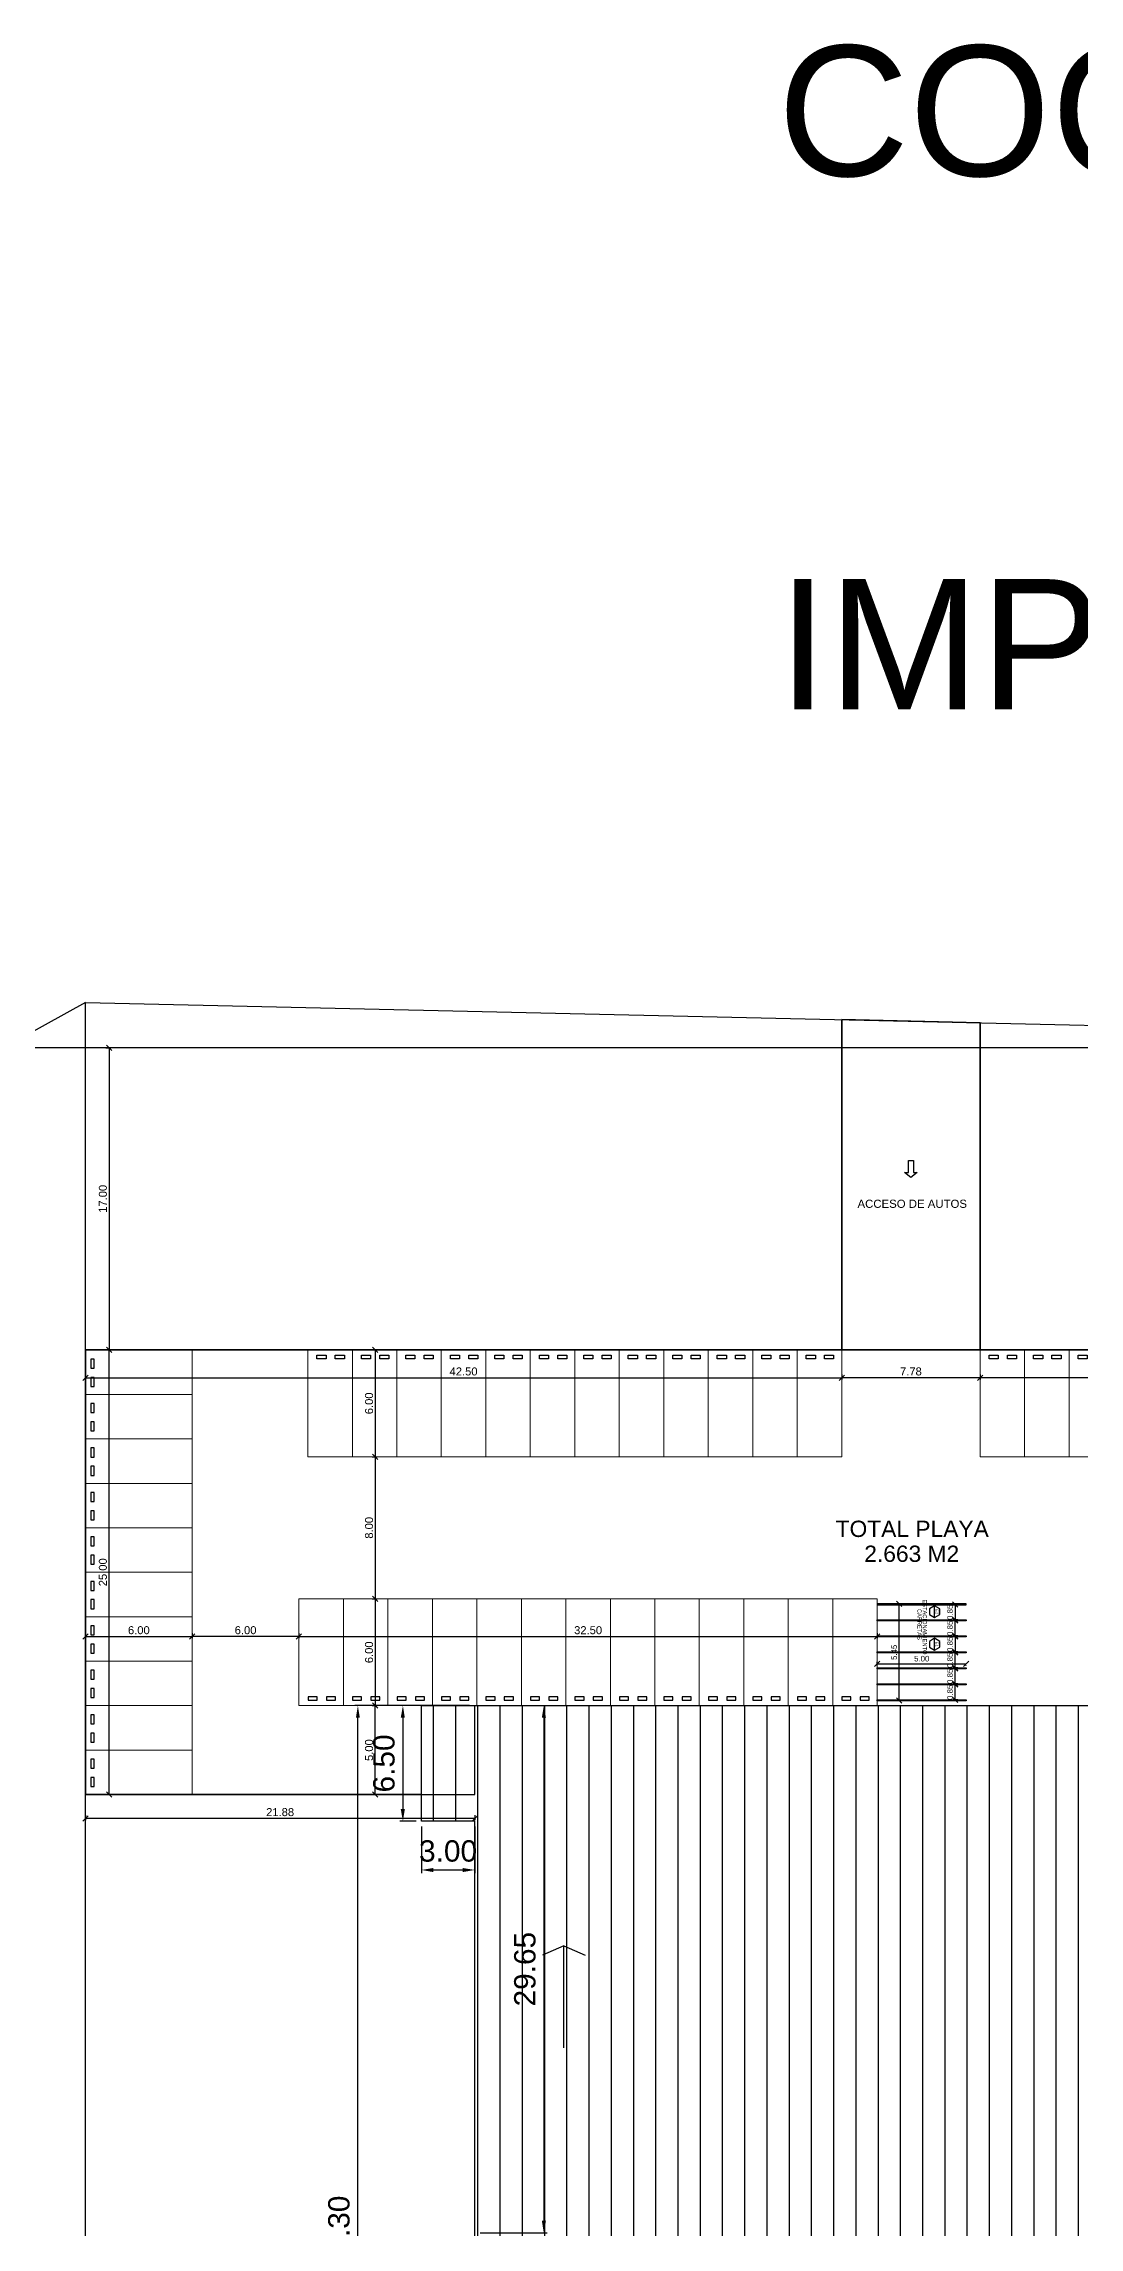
# Model space of a CAD drawing. Header units: metres. Extents: x 0 to 8715937, y -236336 to 216.
# Drawn here: x 85.4 to 143.6, y -222.2 to -99.4 of the extents above; entities that cross this region are included whole.
import ezdxf
from ezdxf.enums import TextEntityAlignment as Align

# ---------------------------------------------------------------- set-up
doc = ezdxf.new("R2010")
doc.units = ezdxf.units.M
doc.header["$MEASUREMENT"] = 0
doc.header["$PDMODE"] = 3
for name, color, linetype in [('0-BLOCK-ARQUITECTURA', 7, 'Continuous'), ('0-BLOCK-COCHERAS', 7, 'Continuous'), ('1', 7, 'Continuous'), ('CARPINTERIA', 3, 'Continuous'), ('COCHERAS', 251, 'Continuous'), ('COTAS ESTACIONAMIENTO', 2, 'Continuous'), ('COTAS EXTERIORES', 2, 'Continuous'), ('COTAS INTERIORES', 2, 'Continuous'), ('Equipamiento A', 250, 'Continuous'), ('MURO', 4, 'Continuous'), ('Techo', 253, 'Continuous'), ('terreno mensura', 6, 'Continuous'), ('TEXTO', 7, 'Continuous'), ('TXT CARP', 3, 'Continuous')]:
    doc.layers.add(name, color=color, linetype=linetype)
doc.styles.add('AR', font='arial.ttf')
doc.styles.add('ARIAL', font='arial.ttf')
doc.styles.add('GENERATED_STYLE_11', font='arial.ttf')
doc.dimstyles.new('COTA-D3', dxfattribs={"dimtxt": 1.2, "dimasz": 0.68, "dimexe": 0.18, "dimexo": 0.3, "dimgap": 0.45, "dimtad": 1, "dimzin": 0, "dimdsep": 46, "dimtxsty": 'GENERATED_STYLE_11', "dimcen": 0.16, "dimclrd": 52, "dimclre": 251, "dimclrt": 256, "dimaunit": 1, "dimadec": 3, "dimazin": 0, "dimtfac": 1, "dimtmove": 1, "dimatfit": 3, "dimfxl": 0.18, "dimtolj": 1, "dimtzin": 0, "dimarcsym": 0})
doc.dimstyles.new('DIARCO-01', dxfattribs={"dimtxt": 0.45, "dimasz": 0.3, "dimexe": 0.1, "dimexo": 0.18, "dimgap": 0.12, "dimtad": 1, "dimzin": 0, "dimdsep": 46, "dimtxsty": 'AR', "dimblk": 'OBLIQUE', "dimcen": 0.09, "dimclrd": 52, "dimclre": 251, "dimclrt": 256, "dimadec": 0, "dimazin": 0, "dimtfac": 1, "dimtofl": 0, "dimtmove": 1, "dimatfit": 3, "dimldrblk": 'OBLIQUE', "dimfxl": 0.18, "dimtolj": 1, "dimtzin": 0, "dimarcsym": 1})

# ---------------------------------------------------------------- blocks, each defined once
blk = doc.blocks.new('*D79')
at = {"layer": 'COTAS EXTERIORES', "color": 251, "linetype": 'ByBlock', "lineweight": -2, "transparency": 16777216}
for p, q in [((21.58, 107.13), (15.13, 107.13)), ((21.58, 47.83), (15.13, 47.83))]:
    blk.add_line(p, q, dxfattribs=at)
at = {"layer": 'COTAS EXTERIORES', "color": 52, "linetype": 'ByBlock', "lineweight": -2, "transparency": 16777216}
blk.add_line((15.31, 48.51), (15.31, 106.45), dxfattribs=at)
at = {"layer": 'COTAS EXTERIORES', "color": 52, "linetype": 'ByBlock', "transparency": 16777216}
for points in [[(15.2, 106.45), (15.42, 106.45), (15.31, 107.13)], [(15.2, 48.51), (15.42, 48.51), (15.31, 47.83)]]:
    blk.add_solid(points, dxfattribs=at)
at = {"layer": 'Defpoints', "color": 0, "linetype": 'ByBlock', "transparency": 16777216}
for p in [(15.31, 107.13), (21.88, 107.13), (21.88, 47.83)]:
    blk.add_point(p, dxfattribs=at)
at = {"layer": 'COTAS EXTERIORES', "linetype": 'ByBlock', "transparency": 16777216, "insert": (14.25, 77.48), "char_height": 1.2, "attachment_point": 5, "rotation": 90, "style": 'GENERATED_STYLE_11'}
blk.add_mtext('\\A1;59.30', dxfattribs=at)
blk = doc.blocks.new('*D82')
at = {"layer": 'COTAS EXTERIORES', "color": 251, "linetype": 'ByBlock', "lineweight": -2, "transparency": 16777216}
for p, q in [((22.18, 107.13), (25.94, 107.13)), ((22.18, 77.48), (25.94, 77.48))]:
    blk.add_line(p, q, dxfattribs=at)
at = {"layer": 'COTAS EXTERIORES', "color": 52, "linetype": 'ByBlock', "lineweight": -2, "transparency": 16777216}
blk.add_line((25.76, 106.45), (25.76, 78.16), dxfattribs=at)
at = {"layer": 'COTAS EXTERIORES', "color": 52, "linetype": 'ByBlock', "transparency": 16777216}
for points in [[(25.65, 106.45), (25.88, 106.45), (25.76, 107.13)], [(25.65, 78.16), (25.88, 78.16), (25.76, 77.48)]]:
    blk.add_solid(points, dxfattribs=at)
at = {"layer": 'Defpoints', "color": 0, "linetype": 'ByBlock', "transparency": 16777216}
for p in [(21.88, 107.13), (21.88, 77.48), (25.76, 77.48)]:
    blk.add_point(p, dxfattribs=at)
at = {"layer": 'COTAS EXTERIORES', "linetype": 'ByBlock', "transparency": 16777216, "insert": (24.7, 92.31), "char_height": 1.2, "attachment_point": 5, "rotation": 90, "style": 'GENERATED_STYLE_11'}
blk.add_mtext('\\A1;29.65', dxfattribs=at)
blk = doc.blocks.new('*D85')
at = {"layer": 'COTAS EXTERIORES', "color": 251, "linetype": 'ByBlock', "lineweight": -2, "transparency": 16777216}
for p, q in [((18.59, 107.13), (17.66, 107.13)), ((18.58, 100.63), (17.66, 100.63))]:
    blk.add_line(p, q, dxfattribs=at)
at = {"layer": 'COTAS EXTERIORES', "color": 52, "linetype": 'ByBlock', "lineweight": -2, "transparency": 16777216}
blk.add_line((17.84, 106.45), (17.84, 101.31), dxfattribs=at)
at = {"layer": 'COTAS EXTERIORES', "color": 52, "linetype": 'ByBlock', "transparency": 16777216}
for points in [[(17.72, 106.45), (17.95, 106.45), (17.84, 107.13)], [(17.72, 101.31), (17.95, 101.31), (17.84, 100.63)]]:
    blk.add_solid(points, dxfattribs=at)
at = {"layer": 'Defpoints', "color": 0, "linetype": 'ByBlock', "transparency": 16777216}
for p in [(18.89, 107.13), (17.84, 100.63), (18.88, 100.63)]:
    blk.add_point(p, dxfattribs=at)
at = {"layer": 'COTAS EXTERIORES', "linetype": 'ByBlock', "transparency": 16777216, "insert": (16.78, 103.88), "char_height": 1.2, "attachment_point": 5, "rotation": 90, "style": 'GENERATED_STYLE_11'}
blk.add_mtext('\\A1;6.50', dxfattribs=at)
blk = doc.blocks.new('*D86')
at = {"layer": 'COTAS EXTERIORES', "color": 251, "linetype": 'ByBlock', "lineweight": -2, "transparency": 16777216}
for p, q in [((18.88, 100.33), (18.88, 97.71)), ((21.88, 100.33), (21.88, 97.71))]:
    blk.add_line(p, q, dxfattribs=at)
at = {"layer": 'COTAS EXTERIORES', "color": 52, "linetype": 'ByBlock', "lineweight": -2, "transparency": 16777216}
blk.add_line((19.56, 97.89), (21.2, 97.89), dxfattribs=at)
at = {"layer": 'COTAS EXTERIORES', "color": 52, "linetype": 'ByBlock', "transparency": 16777216}
for points in [[(19.56, 98), (19.56, 97.77), (18.88, 97.89)], [(21.2, 98), (21.2, 97.77), (21.88, 97.89)]]:
    blk.add_solid(points, dxfattribs=at)
at = {"layer": 'Defpoints', "color": 0, "linetype": 'ByBlock', "transparency": 16777216}
for p in [(18.88, 100.63), (21.88, 100.63), (21.88, 97.89)]:
    blk.add_point(p, dxfattribs=at)
at = {"layer": 'COTAS EXTERIORES', "linetype": 'ByBlock', "transparency": 16777216, "insert": (20.38, 98.95), "char_height": 1.2, "attachment_point": 5, "style": 'GENERATED_STYLE_11'}
blk.add_mtext('\\A1;3.00', dxfattribs=at)
blk = doc.blocks.new('DESCARP')
at = {"layer": 'TXT CARP', "lineweight": -3, "ltscale": 0.5}
for p, q in [((0.17, 0.29), (0, 0)), ((0, 0), (0.17, -0.29)), ((0, 0), (0.67, 0)), ((0.5, 0.29), (0.17, 0.29)), ((0.67, 0), (0.5, 0.29)), ((0.5, -0.29), (0.67, 0)), ((0.17, -0.29), (0.5, -0.29))]:
    blk.add_line(p, q, dxfattribs=at)
blk = doc.blocks.new('CARPINTERIA')
at = {"layer": 'TXT CARP', "color": 3, "rotation": 180.0682455120744}
blk.add_blockref('DESCARP', (0.34, 0), dxfattribs=at)
at = {"layer": 'TXT CARP', "style": 'AR'}
blk.add_attdef('DESIGNACION', text='', height=0.175, rotation=0.0683, dxfattribs=at).set_placement((0.01, 0.13), align=Align.MIDDLE)
at = {"layer": 'TXT CARP', "ltscale": 0.1, "style": 'AR'}
blk.add_attdef('ANCHO', text='', height=0.13, dxfattribs=at).set_placement((0, -0.15), align=Align.MIDDLE)
blk = doc.blocks.new('_Oblique')
at = {"layer": '1', "color": 0, "lineweight": -2}
blk.add_line((-0.5, -0.5), (0.5, 0.5), dxfattribs=at)
blk = doc.blocks.new('*D133')
at = {"layer": 'COTAS INTERIORES', "color": 251, "lineweight": -2, "transparency": 16777216}
for p, q in [((49.32, 111.01), (48.77, 111.01)), ((49.02, 110.16), (48.77, 110.16))]:
    blk.add_line(p, q, dxfattribs=at)
at = {"layer": 'COTAS INTERIORES', "color": 52, "lineweight": -2, "transparency": 16777216}
blk.add_line((48.87, 111.01), (48.87, 110.16), dxfattribs=at)
at = {"layer": 'Defpoints', "color": 0, "transparency": 16777216}
for p in [(49.5, 111.01), (48.87, 110.16), (49.2, 110.16)]:
    blk.add_point(p, dxfattribs=at)
at = {"layer": 'COTAS INTERIORES', "color": 52, "lineweight": -2, "transparency": 16777216, "xscale": 0.3, "yscale": 0.3, "zscale": 0.3}
for p, rotation in [((48.87, 111.01), 90), ((48.87, 110.16), 270)]:
    blk.add_blockref('_Oblique', p, dxfattribs=dict(at, rotation=rotation))
at = {"layer": 'COTAS INTERIORES', "transparency": 16777216, "insert": (48.59, 110.58), "char_height": 0.45, "attachment_point": 5, "rotation": 90, "style": 'AR'}
blk.add_mtext('\\A1;{\\H0.69767x;0.85}', dxfattribs=at)
blk = doc.blocks.new('*D106')
at = {"layer": 'COTAS INTERIORES', "color": 251, "lineweight": -2, "transparency": 16777216}
for p, q in [((49.02, 111.91), (48.77, 111.91)), ((49.02, 111.06), (48.77, 111.06))]:
    blk.add_line(p, q, dxfattribs=at)
at = {"layer": 'COTAS INTERIORES', "color": 52, "lineweight": -2, "transparency": 16777216}
blk.add_line((48.87, 111.06), (48.87, 111.91), dxfattribs=at)
at = {"layer": 'Defpoints', "color": 0, "transparency": 16777216}
for p in [(48.87, 111.91), (49.2, 111.91), (49.2, 111.06)]:
    blk.add_point(p, dxfattribs=at)
at = {"layer": 'COTAS INTERIORES', "color": 52, "lineweight": -2, "transparency": 16777216, "xscale": 0.3, "yscale": 0.3, "zscale": 0.3}
for p, rotation in [((48.87, 111.91), 90), ((48.87, 111.06), 270)]:
    blk.add_blockref('_Oblique', p, dxfattribs=dict(at, rotation=rotation))
at = {"layer": 'COTAS INTERIORES', "transparency": 16777216, "insert": (48.59, 111.48), "char_height": 0.45, "attachment_point": 5, "rotation": 90, "style": 'AR'}
blk.add_mtext('\\A1;{\\H0.69767x;0.85}', dxfattribs=at)
blk = doc.blocks.new('*D107')
at = {"layer": 'COTAS INTERIORES', "color": 251, "lineweight": -2, "transparency": 16777216}
for p, q in [((49.02, 112.81), (48.77, 112.81)), ((49.02, 111.96), (48.77, 111.96))]:
    blk.add_line(p, q, dxfattribs=at)
at = {"layer": 'COTAS INTERIORES', "color": 52, "lineweight": -2, "transparency": 16777216}
blk.add_line((48.87, 112.81), (48.87, 111.96), dxfattribs=at)
at = {"layer": 'Defpoints', "color": 0, "transparency": 16777216}
for p in [(48.87, 111.96), (49.2, 112.81), (49.2, 111.96)]:
    blk.add_point(p, dxfattribs=at)
at = {"layer": 'COTAS INTERIORES', "color": 52, "lineweight": -2, "transparency": 16777216, "xscale": 0.3, "yscale": 0.3, "zscale": 0.3}
for p, rotation in [((48.87, 112.81), 90), ((48.87, 111.96), 270)]:
    blk.add_blockref('_Oblique', p, dxfattribs=dict(at, rotation=rotation))
at = {"layer": 'COTAS INTERIORES', "transparency": 16777216, "insert": (48.59, 112.38), "char_height": 0.45, "attachment_point": 5, "rotation": 90, "style": 'AR'}
blk.add_mtext('\\A1;{\\H0.69767x;0.85}', dxfattribs=at)
blk = doc.blocks.new('*D108')
at = {"layer": 'COTAS INTERIORES', "color": 251, "lineweight": -2, "transparency": 16777216}
for p, q in [((44.5, 109.39), (44.5, 109.59)), ((49.5, 109.37), (49.5, 109.39))]:
    blk.add_line(p, q, dxfattribs=at)
at = {"layer": 'COTAS INTERIORES', "color": 52, "lineweight": -2, "transparency": 16777216}
blk.add_line((44.5, 109.49), (49.5, 109.49), dxfattribs=at)
at = {"layer": 'Defpoints', "color": 0, "transparency": 16777216}
for p in [(49.5, 109.55), (49.5, 109.49), (44.5, 109.21)]:
    blk.add_point(p, dxfattribs=at)
at = {"layer": 'COTAS INTERIORES', "color": 52, "lineweight": -2, "transparency": 16777216, "xscale": 0.3, "yscale": 0.3, "zscale": 0.3, "rotation": 180}
blk.add_blockref('_Oblique', (44.5, 109.49), dxfattribs=at)
at = {"layer": 'COTAS INTERIORES', "color": 52, "lineweight": -2, "transparency": 16777216, "xscale": 0.3, "yscale": 0.3, "zscale": 0.3}
blk.add_blockref('_Oblique', (49.5, 109.49), dxfattribs=at)
at = {"layer": 'COTAS INTERIORES', "transparency": 16777216, "insert": (47, 109.77), "char_height": 0.45, "attachment_point": 5, "style": 'AR'}
blk.add_mtext('\\A1;{\\H0.69767x;5.00}', dxfattribs=at)
blk = doc.blocks.new('*D109')
at = {"layer": 'COTAS INTERIORES', "color": 251, "lineweight": -2, "transparency": 16777216}
for p, q in [((49.02, 110.11), (48.77, 110.11)), ((49.02, 109.26), (48.77, 109.26))]:
    blk.add_line(p, q, dxfattribs=at)
at = {"layer": 'COTAS INTERIORES', "color": 52, "lineweight": -2, "transparency": 16777216}
blk.add_line((48.87, 109.26), (48.87, 110.11), dxfattribs=at)
at = {"layer": 'Defpoints', "color": 0, "transparency": 16777216}
for p in [(48.87, 110.11), (49.2, 110.11), (49.2, 109.26)]:
    blk.add_point(p, dxfattribs=at)
at = {"layer": 'COTAS INTERIORES', "color": 52, "lineweight": -2, "transparency": 16777216, "xscale": 0.3, "yscale": 0.3, "zscale": 0.3}
for p, rotation in [((48.87, 110.11), 90), ((48.87, 109.26), 270)]:
    blk.add_blockref('_Oblique', p, dxfattribs=dict(at, rotation=rotation))
at = {"layer": 'COTAS INTERIORES', "transparency": 16777216, "insert": (48.59, 109.68), "char_height": 0.45, "attachment_point": 5, "rotation": 90, "style": 'AR'}
blk.add_mtext('\\A1;{\\H0.69767x;0.85}', dxfattribs=at)
blk = doc.blocks.new('*D110')
at = {"layer": 'COTAS INTERIORES', "color": 251, "lineweight": -2, "transparency": 16777216}
for p, q in [((44.68, 112.86), (45.83, 112.86)), ((44.68, 107.41), (45.83, 107.41))]:
    blk.add_line(p, q, dxfattribs=at)
at = {"layer": 'COTAS INTERIORES', "color": 52, "lineweight": -2, "transparency": 16777216}
blk.add_line((45.73, 107.41), (45.73, 112.86), dxfattribs=at)
at = {"layer": 'Defpoints', "color": 0, "transparency": 16777216}
for p in [(44.5, 112.86), (45.73, 112.86), (44.5, 107.41)]:
    blk.add_point(p, dxfattribs=at)
at = {"layer": 'COTAS INTERIORES', "color": 52, "lineweight": -2, "transparency": 16777216, "xscale": 0.3, "yscale": 0.3, "zscale": 0.3}
for p, rotation in [((45.73, 112.86), 90), ((45.73, 107.41), 270)]:
    blk.add_blockref('_Oblique', p, dxfattribs=dict(at, rotation=rotation))
at = {"layer": 'COTAS INTERIORES', "transparency": 16777216, "insert": (45.45, 110.13), "char_height": 0.45, "attachment_point": 5, "rotation": 90, "style": 'AR'}
blk.add_mtext('\\A1;{\\H0.69767x;5.45}', dxfattribs=at)
blk = doc.blocks.new('*D111')
at = {"layer": 'COTAS INTERIORES', "color": 251, "lineweight": -2, "transparency": 16777216}
for p, q in [((49.02, 109.21), (48.77, 109.21)), ((49.02, 108.36), (48.77, 108.36))]:
    blk.add_line(p, q, dxfattribs=at)
at = {"layer": 'COTAS INTERIORES', "color": 52, "lineweight": -2, "transparency": 16777216}
blk.add_line((48.87, 108.36), (48.87, 109.21), dxfattribs=at)
at = {"layer": 'Defpoints', "color": 0, "transparency": 16777216}
for p in [(48.87, 109.21), (49.2, 109.21), (49.2, 108.36)]:
    blk.add_point(p, dxfattribs=at)
at = {"layer": 'COTAS INTERIORES', "color": 52, "lineweight": -2, "transparency": 16777216, "xscale": 0.3, "yscale": 0.3, "zscale": 0.3}
for p, rotation in [((48.87, 109.21), 90), ((48.87, 108.36), 270)]:
    blk.add_blockref('_Oblique', p, dxfattribs=dict(at, rotation=rotation))
at = {"layer": 'COTAS INTERIORES', "transparency": 16777216, "insert": (48.59, 108.78), "char_height": 0.45, "attachment_point": 5, "rotation": 90, "style": 'AR'}
blk.add_mtext('\\A1;{\\H0.69767x;0.85}', dxfattribs=at)
blk = doc.blocks.new('*D112')
at = {"layer": 'COTAS ESTACIONAMIENTO', "color": 251, "lineweight": -2, "transparency": 16777216}
for p, q in [((42.5, 125.75), (42.5, 125.47)), ((50.28, 125.75), (50.28, 125.47))]:
    blk.add_line(p, q, dxfattribs=at)
at = {"layer": 'COTAS ESTACIONAMIENTO', "color": 52, "lineweight": -2, "transparency": 16777216}
blk.add_line((50.28, 125.57), (42.5, 125.57), dxfattribs=at)
at = {"layer": 'Defpoints', "color": 0, "transparency": 16777216}
for p in [(42.5, 127.13), (50.28, 127.13), (42.5, 125.57)]:
    blk.add_point(p, dxfattribs=at)
at = {"layer": 'COTAS ESTACIONAMIENTO', "color": 52, "lineweight": -2, "transparency": 16777216, "xscale": 0.3, "yscale": 0.3, "zscale": 0.3, "rotation": 180}
blk.add_blockref('_Oblique', (42.5, 125.57), dxfattribs=at)
at = {"layer": 'COTAS ESTACIONAMIENTO', "color": 52, "lineweight": -2, "transparency": 16777216, "xscale": 0.3, "yscale": 0.3, "zscale": 0.3}
blk.add_blockref('_Oblique', (50.28, 125.57), dxfattribs=at)
at = {"layer": 'COTAS ESTACIONAMIENTO', "transparency": 16777216, "insert": (46.39, 125.92), "char_height": 0.45, "attachment_point": 5, "style": 'AR'}
blk.add_mtext('\\A1;7.78', dxfattribs=at)
blk = doc.blocks.new('*D113')
at = {"layer": 'COTAS ESTACIONAMIENTO', "color": 251, "lineweight": -2, "transparency": 16777216}
for p, q in [((16.11, 113.13), (16.39, 113.13)), ((16.11, 107.13), (16.39, 107.13))]:
    blk.add_line(p, q, dxfattribs=at)
at = {"layer": 'COTAS ESTACIONAMIENTO', "color": 52, "lineweight": -2, "transparency": 16777216}
blk.add_line((16.29, 113.13), (16.29, 107.13), dxfattribs=at)
at = {"layer": 'Defpoints', "color": 0, "transparency": 16777216}
for p in [(14.8, 113.13), (14.5, 107.13), (16.29, 107.13)]:
    blk.add_point(p, dxfattribs=at)
at = {"layer": 'COTAS ESTACIONAMIENTO', "color": 52, "lineweight": -2, "transparency": 16777216, "xscale": 0.3, "yscale": 0.3, "zscale": 0.3}
for p, rotation in [((16.29, 113.13), 90), ((16.29, 107.13), 270)]:
    blk.add_blockref('_Oblique', p, dxfattribs=dict(at, rotation=rotation))
at = {"layer": 'COTAS ESTACIONAMIENTO', "transparency": 16777216, "insert": (15.94, 110.13), "char_height": 0.45, "attachment_point": 5, "rotation": 90, "style": 'AR'}
blk.add_mtext('\\A1;6.00', dxfattribs=at)
blk = doc.blocks.new('*D114')
at = {"layer": 'COTAS ESTACIONAMIENTO', "color": 251, "lineweight": -2, "transparency": 16777216}
for p, q in [((16.11, 121.13), (16.39, 121.13)), ((16.11, 113.13), (16.39, 113.13))]:
    blk.add_line(p, q, dxfattribs=at)
at = {"layer": 'COTAS ESTACIONAMIENTO', "color": 52, "lineweight": -2, "transparency": 16777216}
blk.add_line((16.29, 121.13), (16.29, 113.13), dxfattribs=at)
at = {"layer": 'Defpoints', "color": 0, "transparency": 16777216}
for p in [(15.3, 121.13), (15.3, 113.13), (16.29, 113.13)]:
    blk.add_point(p, dxfattribs=at)
at = {"layer": 'COTAS ESTACIONAMIENTO', "color": 52, "lineweight": -2, "transparency": 16777216, "xscale": 0.3, "yscale": 0.3, "zscale": 0.3}
for p, rotation in [((16.29, 121.13), 90), ((16.29, 113.13), 270)]:
    blk.add_blockref('_Oblique', p, dxfattribs=dict(at, rotation=rotation))
at = {"layer": 'COTAS ESTACIONAMIENTO', "transparency": 16777216, "insert": (15.94, 117.13), "char_height": 0.45, "attachment_point": 5, "rotation": 90, "style": 'AR'}
blk.add_mtext('\\A1;8.00', dxfattribs=at)
blk = doc.blocks.new('Cochera 6 mts')
at = {"lineweight": 0}
blk.add_lwpolyline([(0, 0), (2.5, 0), (2.5, -6), (0, -6)], close=True, dxfattribs=at)
for points in [[(0.96, -0.3), (0.45, -0.3), (0.45, -0.49), (0.96, -0.49)], [(1.99, -0.3), (1.48, -0.3), (1.48, -0.49), (1.99, -0.49)]]:
    blk.add_lwpolyline(points, close=True)
blk = doc.blocks.new('*D117')
at = {"layer": 'COTAS ESTACIONAMIENTO', "color": 251, "lineweight": -2, "transparency": 16777216}
for p, q in [((16.11, 127.13), (16.39, 127.13)), ((16.11, 121.13), (16.39, 121.13))]:
    blk.add_line(p, q, dxfattribs=at)
at = {"layer": 'COTAS ESTACIONAMIENTO', "color": 52, "lineweight": -2, "transparency": 16777216}
blk.add_line((16.29, 127.13), (16.29, 121.13), dxfattribs=at)
at = {"layer": 'Defpoints', "color": 0, "transparency": 16777216}
for p in [(15.3, 127.13), (15.3, 121.13), (16.29, 121.13)]:
    blk.add_point(p, dxfattribs=at)
at = {"layer": 'COTAS ESTACIONAMIENTO', "color": 52, "lineweight": -2, "transparency": 16777216, "xscale": 0.3, "yscale": 0.3, "zscale": 0.3}
for p, rotation in [((16.29, 127.13), 90), ((16.29, 121.13), 270)]:
    blk.add_blockref('_Oblique', p, dxfattribs=dict(at, rotation=rotation))
at = {"layer": 'COTAS ESTACIONAMIENTO', "transparency": 16777216, "insert": (15.94, 124.13), "char_height": 0.45, "attachment_point": 5, "rotation": 90, "style": 'AR'}
blk.add_mtext('\\A1;6.00', dxfattribs=at)
blk = doc.blocks.new('*D118')
at = {"layer": 'COTAS ESTACIONAMIENTO', "color": 251, "lineweight": -2, "transparency": 16777216}
for p, q in [((0, 125.75), (0, 125.47)), ((42.5, 125.75), (42.5, 125.47))]:
    blk.add_line(p, q, dxfattribs=at)
at = {"layer": 'COTAS ESTACIONAMIENTO', "color": 52, "lineweight": -2, "transparency": 16777216}
blk.add_line((0, 125.57), (42.5, 125.57), dxfattribs=at)
at = {"layer": 'Defpoints', "color": 0, "transparency": 16777216}
for p in [(0, 127.13), (42.5, 127.13), (42.5, 125.57)]:
    blk.add_point(p, dxfattribs=at)
at = {"layer": 'COTAS ESTACIONAMIENTO', "color": 52, "lineweight": -2, "transparency": 16777216, "xscale": 0.3, "yscale": 0.3, "zscale": 0.3, "rotation": 180}
blk.add_blockref('_Oblique', (0, 125.57), dxfattribs=at)
at = {"layer": 'COTAS ESTACIONAMIENTO', "color": 52, "lineweight": -2, "transparency": 16777216, "xscale": 0.3, "yscale": 0.3, "zscale": 0.3}
blk.add_blockref('_Oblique', (42.5, 125.57), dxfattribs=at)
at = {"layer": 'COTAS ESTACIONAMIENTO', "transparency": 16777216, "insert": (21.25, 125.92), "char_height": 0.45, "attachment_point": 5, "style": 'AR'}
blk.add_mtext('\\A1;42.50', dxfattribs=at)
blk = doc.blocks.new('*D121')
at = {"layer": 'COTAS ESTACIONAMIENTO', "color": 251, "lineweight": -2, "transparency": 16777216}
for p, q in [((12, 111.2), (12, 110.92)), ((44.5, 111.2), (44.5, 110.92))]:
    blk.add_line(p, q, dxfattribs=at)
at = {"layer": 'COTAS ESTACIONAMIENTO', "color": 52, "lineweight": -2, "transparency": 16777216}
blk.add_line((12, 111.02), (44.5, 111.02), dxfattribs=at)
at = {"layer": 'Defpoints', "color": 0, "transparency": 16777216}
for p in [(12, 113.13), (44.5, 113.13), (44.5, 111.02)]:
    blk.add_point(p, dxfattribs=at)
at = {"layer": 'COTAS ESTACIONAMIENTO', "color": 52, "lineweight": -2, "transparency": 16777216, "xscale": 0.3, "yscale": 0.3, "zscale": 0.3, "rotation": 180}
blk.add_blockref('_Oblique', (12, 111.02), dxfattribs=at)
at = {"layer": 'COTAS ESTACIONAMIENTO', "color": 52, "lineweight": -2, "transparency": 16777216, "xscale": 0.3, "yscale": 0.3, "zscale": 0.3}
blk.add_blockref('_Oblique', (44.5, 111.02), dxfattribs=at)
at = {"layer": 'COTAS ESTACIONAMIENTO', "transparency": 16777216, "insert": (28.25, 111.37), "char_height": 0.45, "attachment_point": 5, "style": 'AR'}
blk.add_mtext('\\A1;32.50', dxfattribs=at)
blk = doc.blocks.new('*D122')
at = {"layer": 'COTAS ESTACIONAMIENTO', "color": 251, "lineweight": -2, "transparency": 16777216}
for p, q in [((0, 100.97), (0, 100.69)), ((21.88, 100.97), (21.88, 100.69))]:
    blk.add_line(p, q, dxfattribs=at)
at = {"layer": 'COTAS ESTACIONAMIENTO', "color": 52, "lineweight": -2, "transparency": 16777216}
blk.add_line((21.88, 100.79), (0, 100.79), dxfattribs=at)
at = {"layer": 'Defpoints', "color": 0, "transparency": 16777216}
for p in [(0, 101.71), (0, 100.79), (21.88, 101.71)]:
    blk.add_point(p, dxfattribs=at)
at = {"layer": 'COTAS ESTACIONAMIENTO', "color": 52, "lineweight": -2, "transparency": 16777216, "xscale": 0.3, "yscale": 0.3, "zscale": 0.3, "rotation": 180}
blk.add_blockref('_Oblique', (0, 100.79), dxfattribs=at)
at = {"layer": 'COTAS ESTACIONAMIENTO', "color": 52, "lineweight": -2, "transparency": 16777216, "xscale": 0.3, "yscale": 0.3, "zscale": 0.3}
blk.add_blockref('_Oblique', (21.88, 100.79), dxfattribs=at)
at = {"layer": 'COTAS ESTACIONAMIENTO', "transparency": 16777216, "insert": (10.94, 101.14), "char_height": 0.45, "attachment_point": 5, "style": 'AR'}
blk.add_mtext('\\A1;21.88', dxfattribs=at)
blk = doc.blocks.new('*D123')
at = {"layer": 'COTAS ESTACIONAMIENTO', "color": 251, "lineweight": -2, "transparency": 16777216}
for p, q in [((1.15, 127.13), (1.43, 127.13)), ((1.15, 102.13), (1.43, 102.13))]:
    blk.add_line(p, q, dxfattribs=at)
at = {"layer": 'COTAS ESTACIONAMIENTO', "color": 52, "lineweight": -2, "transparency": 16777216}
blk.add_line((1.33, 102.13), (1.33, 127.13), dxfattribs=at)
at = {"layer": 'Defpoints', "color": 0, "transparency": 16777216}
for p in [(0, 127.13), (1.33, 127.13), (0, 102.13)]:
    blk.add_point(p, dxfattribs=at)
at = {"layer": 'COTAS ESTACIONAMIENTO', "color": 52, "lineweight": -2, "transparency": 16777216, "xscale": 0.3, "yscale": 0.3, "zscale": 0.3}
for p, rotation in [((1.33, 127.13), 90), ((1.33, 102.13), 270)]:
    blk.add_blockref('_Oblique', p, dxfattribs=dict(at, rotation=rotation))
at = {"layer": 'COTAS ESTACIONAMIENTO', "transparency": 16777216, "insert": (0.98, 114.63), "char_height": 0.45, "attachment_point": 5, "rotation": 90, "style": 'AR'}
blk.add_mtext('\\A1;25.00', dxfattribs=at)
blk = doc.blocks.new('*D127')
at = {"layer": 'COTAS ESTACIONAMIENTO', "color": 251, "lineweight": -2, "transparency": 16777216}
for p, q in [((50.28, 125.75), (50.28, 125.47)), ((90.28, 125.75), (90.28, 125.47))]:
    blk.add_line(p, q, dxfattribs=at)
at = {"layer": 'COTAS ESTACIONAMIENTO', "color": 52, "lineweight": -2, "transparency": 16777216}
blk.add_line((90.28, 125.57), (50.28, 125.57), dxfattribs=at)
at = {"layer": 'Defpoints', "color": 0, "transparency": 16777216}
for p in [(50.28, 127.13), (90.28, 127.13), (50.28, 125.57)]:
    blk.add_point(p, dxfattribs=at)
at = {"layer": 'COTAS ESTACIONAMIENTO', "color": 52, "lineweight": -2, "transparency": 16777216, "xscale": 0.3, "yscale": 0.3, "zscale": 0.3, "rotation": 180}
blk.add_blockref('_Oblique', (50.28, 125.57), dxfattribs=at)
at = {"layer": 'COTAS ESTACIONAMIENTO', "color": 52, "lineweight": -2, "transparency": 16777216, "xscale": 0.3, "yscale": 0.3, "zscale": 0.3}
blk.add_blockref('_Oblique', (90.28, 125.57), dxfattribs=at)
at = {"layer": 'COTAS ESTACIONAMIENTO', "transparency": 16777216, "insert": (70.28, 125.92), "char_height": 0.45, "attachment_point": 5, "style": 'AR'}
blk.add_mtext('\\A1;40.00', dxfattribs=at)
blk = doc.blocks.new('*D128')
at = {"layer": 'COTAS INTERIORES', "color": 251, "lineweight": -2, "transparency": 16777216}
for p, q in [((49.02, 108.31), (48.77, 108.31)), ((49.02, 107.46), (48.77, 107.46))]:
    blk.add_line(p, q, dxfattribs=at)
at = {"layer": 'COTAS INTERIORES', "color": 52, "lineweight": -2, "transparency": 16777216}
blk.add_line((48.87, 107.46), (48.87, 108.31), dxfattribs=at)
at = {"layer": 'Defpoints', "color": 0, "transparency": 16777216}
for p in [(48.87, 108.31), (49.2, 108.31), (49.2, 107.46)]:
    blk.add_point(p, dxfattribs=at)
at = {"layer": 'COTAS INTERIORES', "color": 52, "lineweight": -2, "transparency": 16777216, "xscale": 0.3, "yscale": 0.3, "zscale": 0.3}
for p, rotation in [((48.87, 108.31), 90), ((48.87, 107.46), 270)]:
    blk.add_blockref('_Oblique', p, dxfattribs=dict(at, rotation=rotation))
at = {"layer": 'COTAS INTERIORES', "transparency": 16777216, "insert": (48.59, 107.88), "char_height": 0.45, "attachment_point": 5, "rotation": 90, "style": 'AR'}
blk.add_mtext('\\A1;{\\H0.69767x;0.85}', dxfattribs=at)
blk = doc.blocks.new('*D129')
at = {"layer": 'COTAS ESTACIONAMIENTO', "color": 251, "lineweight": -2, "transparency": 16777216}
for p, q in [((1.15, 144.13), (1.43, 144.13)), ((1.15, 127.13), (1.43, 127.13))]:
    blk.add_line(p, q, dxfattribs=at)
at = {"layer": 'COTAS ESTACIONAMIENTO', "color": 52, "lineweight": -2, "transparency": 16777216}
blk.add_line((1.33, 144.13), (1.33, 127.13), dxfattribs=at)
at = {"layer": 'Defpoints', "color": 0, "transparency": 16777216}
for p in [(0, 144.13), (0, 127.13), (1.33, 127.13)]:
    blk.add_point(p, dxfattribs=at)
at = {"layer": 'COTAS ESTACIONAMIENTO', "color": 52, "lineweight": -2, "transparency": 16777216, "xscale": 0.3, "yscale": 0.3, "zscale": 0.3}
for p, rotation in [((1.33, 144.13), 90), ((1.33, 127.13), 270)]:
    blk.add_blockref('_Oblique', p, dxfattribs=dict(at, rotation=rotation))
at = {"layer": 'COTAS ESTACIONAMIENTO', "transparency": 16777216, "insert": (0.98, 135.63), "char_height": 0.45, "attachment_point": 5, "rotation": 90, "style": 'AR'}
blk.add_mtext('\\A1;17.00', dxfattribs=at)
blk = doc.blocks.new('*D131')
at = {"layer": 'COTAS ESTACIONAMIENTO', "color": 251, "lineweight": -2, "transparency": 16777216}
for p, q in [((6, 111.2), (6, 110.92)), ((12, 111.2), (12, 110.92))]:
    blk.add_line(p, q, dxfattribs=at)
at = {"layer": 'COTAS ESTACIONAMIENTO', "color": 52, "lineweight": -2, "transparency": 16777216}
blk.add_line((12, 111.02), (6, 111.02), dxfattribs=at)
at = {"layer": 'Defpoints', "color": 0, "transparency": 16777216}
for p in [(6, 113.13), (12, 113.13), (6, 111.02)]:
    blk.add_point(p, dxfattribs=at)
at = {"layer": 'COTAS ESTACIONAMIENTO', "color": 52, "lineweight": -2, "transparency": 16777216, "xscale": 0.3, "yscale": 0.3, "zscale": 0.3, "rotation": 180}
blk.add_blockref('_Oblique', (6, 111.02), dxfattribs=at)
at = {"layer": 'COTAS ESTACIONAMIENTO', "color": 52, "lineweight": -2, "transparency": 16777216, "xscale": 0.3, "yscale": 0.3, "zscale": 0.3}
blk.add_blockref('_Oblique', (12, 111.02), dxfattribs=at)
at = {"layer": 'COTAS ESTACIONAMIENTO', "transparency": 16777216, "insert": (9, 111.37), "char_height": 0.45, "attachment_point": 5, "style": 'AR'}
blk.add_mtext('\\A1;6.00', dxfattribs=at)
blk = doc.blocks.new('*D132')
at = {"layer": 'COTAS ESTACIONAMIENTO', "color": 251, "lineweight": -2, "transparency": 16777216}
for p, q in [((0, 111.2), (0, 110.92)), ((6, 111.2), (6, 110.92))]:
    blk.add_line(p, q, dxfattribs=at)
at = {"layer": 'COTAS ESTACIONAMIENTO', "color": 52, "lineweight": -2, "transparency": 16777216}
blk.add_line((0, 111.02), (6, 111.02), dxfattribs=at)
at = {"layer": 'Defpoints', "color": 0, "transparency": 16777216}
for p in [(0, 113.13), (6, 113.13), (6, 111.02)]:
    blk.add_point(p, dxfattribs=at)
at = {"layer": 'COTAS ESTACIONAMIENTO', "color": 52, "lineweight": -2, "transparency": 16777216, "xscale": 0.3, "yscale": 0.3, "zscale": 0.3, "rotation": 180}
blk.add_blockref('_Oblique', (0, 111.02), dxfattribs=at)
at = {"layer": 'COTAS ESTACIONAMIENTO', "color": 52, "lineweight": -2, "transparency": 16777216, "xscale": 0.3, "yscale": 0.3, "zscale": 0.3}
blk.add_blockref('_Oblique', (6, 111.02), dxfattribs=at)
at = {"layer": 'COTAS ESTACIONAMIENTO', "transparency": 16777216, "insert": (3, 111.37), "char_height": 0.45, "attachment_point": 5, "style": 'AR'}
blk.add_mtext('\\A1;6.00', dxfattribs=at)
blk = doc.blocks.new('*D135')
at = {"layer": 'COTAS ESTACIONAMIENTO', "color": 251, "lineweight": -2, "transparency": 16777216}
for p, q in [((16.11, 107.13), (16.39, 107.13)), ((16.11, 102.13), (16.39, 102.13))]:
    blk.add_line(p, q, dxfattribs=at)
at = {"layer": 'COTAS ESTACIONAMIENTO', "color": 52, "lineweight": -2, "transparency": 16777216}
blk.add_line((16.29, 102.13), (16.29, 107.13), dxfattribs=at)
at = {"layer": 'Defpoints', "color": 0, "transparency": 16777216}
for p in [(14.5, 107.13), (16.29, 107.13), (14.75, 102.13)]:
    blk.add_point(p, dxfattribs=at)
at = {"layer": 'COTAS ESTACIONAMIENTO', "color": 52, "lineweight": -2, "transparency": 16777216, "xscale": 0.3, "yscale": 0.3, "zscale": 0.3}
for p, rotation in [((16.29, 107.13), 90), ((16.29, 102.13), 270)]:
    blk.add_blockref('_Oblique', p, dxfattribs=dict(at, rotation=rotation))
at = {"layer": 'COTAS ESTACIONAMIENTO', "transparency": 16777216, "insert": (15.94, 104.63), "char_height": 0.45, "attachment_point": 5, "rotation": 90, "style": 'AR'}
blk.add_mtext('\\A1;5.00', dxfattribs=at)
blk = doc.blocks.new('DPM-ARQ IMPLANTACION')
at = {"layer": 'Techo', "ltscale": 0.1}
h = blk.add_hatch(dxfattribs=at)
h.set_pattern_fill('ANSI31', color=256, scale=10, angle=225)
h.set_pattern_definition([(270, (-87.72, 306.4301), (1.25, -2e-16), [])])
h.paths.add_polyline_path([(18.88, 100.63), (21.88, 100.63), (21.88, 47.83), (103.08, 47.83), (103.08, 107.13), (18.88, 107.13)])
at = {"ltscale": 0.1}
for points in [[(26.88, 87.895), (26.88, 93.615), (25.68, 93.095)], [(26.88, 87.895), (26.88, 93.615), (28.08, 93.095)]]:
    blk.add_lwpolyline(points, dxfattribs=at)
at = {"layer": 'MURO', "ltscale": 0.1}
blk.add_lwpolyline([(18.88, 102.13), (0, 102.13), (0, 127.13), (42.5, 127.13), (42.5, 145.709), (50.28, 145.533), (50.28, 127.13), (90.28, 127.13), (90.28, 144.628), (98.06, 144.452), (98.06, 129.13), (112.28, 129.13), (112.28, 107.13), (103.08, 107.129)], dxfattribs=at)
blk.add_lwpolyline([(103.08, 107.13), (103.08, 47.83), (21.88, 47.83), (21.88, 100.63), (18.88, 100.63), (18.88, 107.13)], close=True, dxfattribs=at)
at = {"layer": 'terreno mensura', "ltscale": 0.1}
blk.add_lwpolyline([(112.28, 0), (0, 0), (0, 146.67), (112.28, 144.13)], close=True, dxfattribs=at)
at = {"layer": 'TEXTO', "style": 'ARIAL'}
blk.add_text('IMPLANTACION', height=7.33221, dxfattribs=at).set_placement((38.896, 163.147))
at = {"layer": 'COTAS EXTERIORES', "linetype": 'ByBlock'}
for base, p1, p2, angle, picture, middle in [((15.311, 107.13), (21.88, 47.83), (21.88, 107.13), 90, '*D79', (14.248, 77.48)), ((17.838, 100.63), (18.891, 107.13), (18.88, 100.63), 90, '*D85', (16.775, 103.88)), ((25.764, 77.48), (21.88, 107.13), (21.88, 77.48), 270, '*D82', (24.701, 92.305))]:
    dim = blk.add_linear_dim(base=base, p1=p1, p2=p2, angle=angle, dimstyle='COTA-D3', dxfattribs=at)
    dim.commit()
    dim.dimension.update_dxf_attribs({"geometry": picture, "text_midpoint": middle})
dim = blk.add_linear_dim(base=(21.88, 97.886), p1=(18.88, 100.63), p2=(21.88, 100.63), dimstyle='COTA-D3', dxfattribs=at)
dim.commit()
dim.dimension.update_dxf_attribs({"geometry": '*D86', "text_midpoint": (20.38, 97.886), "dimtype": 128})
blk = doc.blocks.new('DPM-COCHERAS')
blk.add_lwpolyline([(46.39, 137.778), (46.533, 137.778), (46.533, 137.109), (46.75, 137.109), (46.39, 136.826), (46.03, 137.109), (46.247, 137.109), (46.247, 137.778), (46.39, 137.778)])
at = {"layer": 'COCHERAS', "ltscale": 0.1}
blk.add_line((131.955, 144.13), (-16.579, 144.13), dxfattribs=at)
for points in [[(42.5, 127.13), (50.28, 127.13), (50.28, 145.533), (42.5, 145.709)], [(0, 102.13), (21.88, 102.13), (21.88, 107.13), (90.28, 107.13), (90.28, 127.13), (0, 127.13)]]:
    blk.add_lwpolyline(points, close=True, dxfattribs=at)
at = {"layer": 'Equipamiento A'}
for points in [[(44.5, 112.805), (49.5, 112.805), (49.5, 112.855), (44.5, 112.855), (44.5, 112.805)], [(44.5, 111.955), (49.5, 111.955), (49.5, 111.905), (44.5, 111.905), (44.5, 111.955)], [(44.5, 111.055), (49.5, 111.055), (49.5, 111.005), (44.5, 111.005), (44.5, 111.055)], [(44.5, 110.155), (49.5, 110.155), (49.5, 110.105), (44.5, 110.105), (44.5, 110.155)], [(44.5, 109.255), (49.5, 109.255), (49.5, 109.205), (44.5, 109.205), (44.5, 109.255)], [(44.5, 108.355), (49.5, 108.355), (49.5, 108.305), (44.5, 108.305), (44.5, 108.355)], [(44.5, 107.455), (49.5, 107.455), (49.5, 107.405), (44.5, 107.405), (44.5, 107.455)]]:
    blk.add_lwpolyline(points, dxfattribs=at)
at = {"layer": 'terreno mensura', "ltscale": 0.1}
for points in [[(0, 146.67), (-87.72, 98.07), (-87.72, 0), (0, 0)], [(112.279, 0), (0, 0), (0, 146.67), (112.28, 144.13)]]:
    blk.add_lwpolyline(points, close=True, dxfattribs=at)
at = {"layer": 'CARPINTERIA', "ltscale": 0.1, "rotation": 269.9847398058296}
for p, values in [((47.723, 112.422), {'DESIGNACION': 'E2', 'ANCHO': '-'}), ((47.723, 110.586), {'DESIGNACION': 'E1', 'ANCHO': '-'})]:
    blk.add_blockref('CARPINTERIA', p, dxfattribs=at).add_auto_attribs(values)
at = {"layer": 'COCHERAS'}
for p, rotation in [((0, 124.63), 90), ((0, 122.13), 90), ((0, 119.63), 90), ((0, 117.13), 90), ((0, 114.63), 90), ((0, 112.13), 90), ((14.5, 107.13), 180), ((17, 107.13), 180), ((19.5, 107.13), 180), ((22, 107.13), 180), ((24.5, 107.13), 180), ((27, 107.13), 180), ((29.5, 107.13), 180), ((32, 107.13), 180), ((34.5, 107.13), 180), ((37, 107.13), 180), ((39.5, 107.13), 180), ((42, 107.13), 180), ((44.5, 107.13), 180), ((0, 109.63), 90), ((0, 107.13), 90), ((0, 104.63), 90), ((0, 102.13), 90)]:
    blk.add_blockref('Cochera 6 mts', p, dxfattribs=dict(at, rotation=rotation))
at = {"layer": 'COCHERAS', "xscale": -1}
for p in [(15, 127.13), (17.5, 127.13), (20, 127.13), (22.5, 127.13), (25, 127.13), (27.5, 127.13), (30, 127.13), (32.5, 127.13), (35, 127.13), (37.5, 127.13), (40, 127.13), (42.5, 127.13), (52.78, 127.13), (55.28, 127.13), (57.78, 127.13)]:
    blk.add_blockref('Cochera 6 mts', p, dxfattribs=at)
at = {"layer": 'TEXTO', "style": 'ARIAL'}
for s, height, p in [('COCHERAS', 7.3322, (38.896, 193.147)), ('ACCESO DE AUTOS', 0.45826, (43.39, 135.123)), ('TOTAL PLAYA', 0.91653, (42.16, 116.615)), ('2.663 M2', 0.9165, (43.77, 115.214))]:
    blk.add_text(s, height=height, dxfattribs=at).set_placement(p)
for s, height, p in [('ESTACIONAMIENTO', 0.22913, (47.06, 113.101)), ('CARRETAS', 0.2291, (46.76, 112.571))]:
    blk.add_text(s, height=height, rotation=270.01526, dxfattribs=at).set_placement(p)
at = {"layer": 'COTAS ESTACIONAMIENTO'}
for base, p1, p2, angle, picture, middle in [((1.329, 127.13), (0, 144.13), (0, 127.13), 270, '*D129', (0.979, 135.63)), ((1.329, 127.13), (0, 102.13), (0, 127.13), 90, '*D123', (0.979, 114.63)), ((16.291, 121.13), (15.302, 127.13), (15.302, 121.13), 90, '*D117', (15.941, 124.13)), ((42.5, 125.574), (50.28, 127.13), (42.5, 127.13), 180, '*D112', (46.39, 125.924)), ((50.28, 125.574), (90.28, 127.13), (50.28, 127.13), 180, '*D127', (70.28, 125.924)), ((16.291, 113.13), (15.302, 121.13), (15.302, 113.13), 90, '*D114', (15.941, 117.13)), ((6, 111.016), (0, 113.13), (6, 113.13), 0, '*D132', (3, 111.366)), ((6, 111.016), (12, 113.13), (6, 113.13), 180, '*D131', (9, 111.366)), ((16.291, 107.13), (14.802, 113.13), (14.5, 107.13), 90, '*D113', (15.941, 110.13)), ((16.291, 107.13), (14.751, 102.13), (14.5, 107.13), 270, '*D135', (15.941, 104.63))]:
    dim = blk.add_linear_dim(base=base, p1=p1, p2=p2, angle=angle, dimstyle='DIARCO-01', override={"dimfxlon": 1}, dxfattribs=at)
    dim.commit()
    dim.dimension.update_dxf_attribs({"geometry": picture, "text_midpoint": middle})
for base, p1, p2, picture, middle in [((42.5, 125.574), (0, 127.13), (42.5, 127.13), '*D118', (21.25, 125.924)), ((44.5, 111.016), (12, 113.13), (44.5, 113.13), '*D121', (28.25, 111.366)), ((0, 100.793), (21.88, 101.705), (0, 101.705), '*D122', (10.94, 101.143))]:
    dim = blk.add_linear_dim(base=base, p1=p1, p2=p2, dimstyle='DIARCO-01', override={"dimfxlon": 1}, dxfattribs=at)
    dim.commit()
    dim.dimension.update_dxf_attribs({"geometry": picture, "text_midpoint": middle})
at = {"layer": 'COTAS INTERIORES'}
dim = blk.add_linear_dim(base=(45.726, 112.855), p1=(44.5, 107.405), p2=(44.5, 112.855), angle=270, text='{\\H0.69767x;<>}', dimstyle='DIARCO-01', dxfattribs=at)
dim.commit()
dim.dimension.update_dxf_attribs({"geometry": '*D110', "text_midpoint": (45.447, 110.13)})
for base, p1, p2, angle, picture, middle in [((48.87, 111.955), (49.2, 112.805), (49.2, 111.955), 270, '*D107', (48.87, 112.38)), ((48.87, 111.905), (49.2, 111.055), (49.2, 111.905), 90, '*D106', (48.87, 111.48)), ((48.87, 110.155), (49.5, 111.005), (49.2, 110.155), 270, '*D133', (48.87, 110.58)), ((48.87, 110.105), (49.2, 109.255), (49.2, 110.105), 90, '*D109', (48.87, 109.68)), ((48.87, 109.205), (49.2, 108.355), (49.2, 109.205), 90, '*D111', (48.87, 108.78)), ((48.87, 108.305), (49.2, 107.455), (49.2, 108.305), 90, '*D128', (48.87, 107.88))]:
    dim = blk.add_linear_dim(base=base, p1=p1, p2=p2, angle=angle, text='{\\H0.69767x;<>}', dimstyle='DIARCO-01', dxfattribs=at)
    dim.commit()
    dim.dimension.update_dxf_attribs({"geometry": picture, "text_midpoint": middle, "dimtype": 128})
dim = blk.add_linear_dim(base=(49.5, 109.488), p1=(44.5, 109.205), p2=(49.5, 109.55), text='{\\H0.69767x;<>}', dimstyle='DIARCO-01', dxfattribs=at)
dim.commit()
dim.dimension.update_dxf_attribs({"geometry": '*D108', "text_midpoint": (47, 109.768)})

msp = doc.modelspace()

# ---------------------------------------------------------------- block references
at = {"layer": '0-BLOCK-ARQUITECTURA'}
msp.add_blockref('DPM-ARQ IMPLANTACION', (87.72, -300), dxfattribs=at)
at = {"layer": '0-BLOCK-COCHERAS'}
msp.add_blockref('DPM-COCHERAS', (87.72, -300), dxfattribs=at)

doc.saveas('drawing.dxf')
